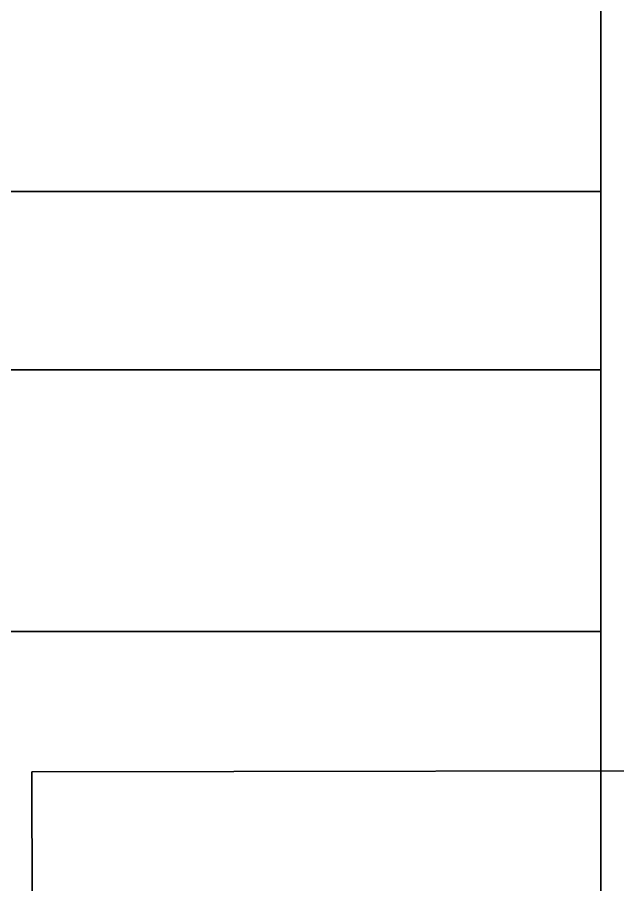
# Model space of a CAD drawing. Extents: x 0 to 3022, y -4615 to 0.
# Drawn here: x 2801.9 to 2843.2, y -3450.8 to -3391.2 of the extents above; entities that cross this region are included whole.
import ezdxf

# ---------------------------------------------------------------- set-up
doc = ezdxf.new("R2010")
doc.units = 0
for name, color, linetype in [('LAYER0', 7, 'CONTINUOUS'), ('LAYER1', 7, 'CONTINUOUS'), ('LAYER135', 253, 'CONTINUOUS'), ('LAYER666', 7, 'CONTINUOUS'), ('LAYER777', 253, 'CONTINUOUS')]:
    doc.layers.add(name, color=color, linetype=linetype)

msp = doc.modelspace()

# ---------------------------------------------------------------- linework, layer by layer
at = {"layer": 'LAYER0', "invisible_edges": 1}
for points in [[(2992, 0), (0, -4167.22), (0, 0), (2992, 0)], [(2992, -4162.78, 5), (0, 0, 5), (0, -4167.22, 5), (2992, -4162.78, 5)], [(0, 0, 5), (2992, -4162.78, 5), (2992, 0, 5), (0, 0, 5)], [(0, -4167.22), (2992, 0), (2992, -4162.78), (0, -4167.22)]]:
    msp.add_3dface(points, dxfattribs=at)
at = {"layer": 'LAYER1'}
for points, invisible_edges in [([(2842, -3341, 2205), (2842, -4013, 2611), (2842, -150, 2611), (2842, -3341, 2205)], 5), ([(2992, -4162.78, 5), (2842, -4013, 5), (2992, -3341, 5), (2992, -4162.78, 5)], 3), ([(2992, -3341, 5), (2842, -4013, 5), (2842, -3341, 5), (2992, -3341, 5)], 1), ([(2842, -4013, 2611), (2842, -3341, 2205), (2842, -4013, 5), (2842, -4013, 2611)], 3), ([(2842, -3341, 5), (2842, -4013, 5), (2842, -3341, 2205), (2842, -3341, 5)], 2)]:
    msp.add_3dface(points, dxfattribs=dict(at, invisible_edges=invisible_edges))
at = {"layer": 'LAYER135', "invisible_edges": 1}
for points in [[(2872.866, -3442.954, 5.0004), (2802.893, -3461.058, 5.0003), (2802.866, -3443.058, 5.0003), (2872.866, -3442.954, 5.0004)], [(2802.866, -3443.058, 2360), (2872.892, -3460.954, 2360), (2872.866, -3442.954, 2360), (2802.866, -3443.058, 2360)], [(2802.866, -3443.058, 2360), (2872.866, -3442.954, 5.0004), (2802.866, -3443.058, 5.0003), (2802.866, -3443.058, 2360)], [(2872.866, -3442.954, 5.0004), (2802.866, -3443.058, 2360), (2872.866, -3442.954, 2360), (2872.866, -3442.954, 5.0004)], [(2802.866, -3443.058, 2360), (2802.893, -3461.058, 5.0003), (2802.893, -3461.058, 2360), (2802.866, -3443.058, 2360)], [(2802.893, -3461.058, 5.0003), (2802.866, -3443.058, 2360), (2802.866, -3443.058, 5.0003), (2802.893, -3461.058, 5.0003)], [(2872.892, -3460.954, 2360), (2802.866, -3443.058, 2360), (2802.893, -3461.058, 2360), (2872.892, -3460.954, 2360)], [(2802.893, -3461.058, 5.0003), (2872.866, -3442.954, 5.0004), (2872.893, -3460.954, 5.0004), (2802.893, -3461.058, 5.0003)]]:
    msp.add_3dface(points, dxfattribs=at)
at = {"layer": 'LAYER666', "invisible_edges": 1}
for points in [[(2842, -3403.149, 2365), (2742, -4013.149, 2365), (2742, -3403.149, 2365), (2842, -3403.149, 2365)], [(2742, -4013.149, 2365), (2842, -3403.149, 2365), (2842, -4013.149, 2365), (2742, -4013.149, 2365)], [(2742, -3403.149, 2611), (2842, -3403.149, 2365), (2742, -3403.149, 2365), (2742, -3403.149, 2611)], [(2842, -3403.149, 2365), (2742, -3403.149, 2611), (2842, -3403.149, 2611), (2842, -3403.149, 2365)], [(2842, -4013.149, 2611), (2742, -3403.149, 2611), (2742, -4013.149, 2611), (2842, -4013.149, 2611)], [(2742, -3403.149, 2611), (2842, -4013.149, 2611), (2842, -3403.149, 2611), (2742, -3403.149, 2611)], [(2842, -3403.149, 2365), (2842, -4013.149, 2611), (2842, -4013.149, 2365), (2842, -3403.149, 2365)], [(2842, -4013.149, 2611), (2842, -3403.149, 2365), (2842, -3403.149, 2611), (2842, -4013.149, 2611)]]:
    msp.add_3dface(points, dxfattribs=at)
at = {"layer": 'LAYER777', "invisible_edges": 1}
for points in [[(2842, -3415.406, 85), (690, -3415.406, 5), (690, -3415.406, 85), (2842, -3415.406, 85)], [(690, -3415.406, 5), (2842, -3415.406, 85), (2842, -3415.406, 5), (690, -3415.406, 5)], [(2842, -3433.406, 5), (690, -3415.406, 5), (2842, -3415.406, 5), (2842, -3433.406, 5)], [(690, -3415.406, 5), (2842, -3433.406, 5), (690, -3433.406, 5), (690, -3415.406, 5)], [(690, -3433.406, 85), (2842, -3415.406, 85), (690, -3415.406, 85), (690, -3433.406, 85)], [(2842, -3415.406, 85), (690, -3433.406, 85), (2842, -3433.406, 85), (2842, -3415.406, 85)], [(2842, -3415.406, 85), (2842, -3433.406, 5), (2842, -3415.406, 5), (2842, -3415.406, 85)], [(2842, -3433.406, 5), (2842, -3415.406, 85), (2842, -3433.406, 85), (2842, -3433.406, 5)], [(2842, -3433.406, 5), (690, -3433.406, 85), (690, -3433.406, 5), (2842, -3433.406, 5)], [(690, -3433.406, 85), (2842, -3433.406, 5), (2842, -3433.406, 85), (690, -3433.406, 85)]]:
    msp.add_3dface(points, dxfattribs=at)

# ---------------------------------------------------------------- meshes
at = {"layer": 'LAYER1'}
mesh = msp.add_polymesh((5, 2), dxfattribs=at)
for k, corner in enumerate([(2842, -150, 2611), (150, -150, 2611), (2842, -4013, 2611), (2842, -150, 2611), (150, -4017, 2611), (2842, -4013, 2611), (150, -150, 2611), (150, -4017, 2611), (0, 0, 2611), (0, -4167.223, 2611)]):
    mesh.set_mesh_vertex(divmod(k, 2), corner)

doc.saveas('drawing.dxf')
